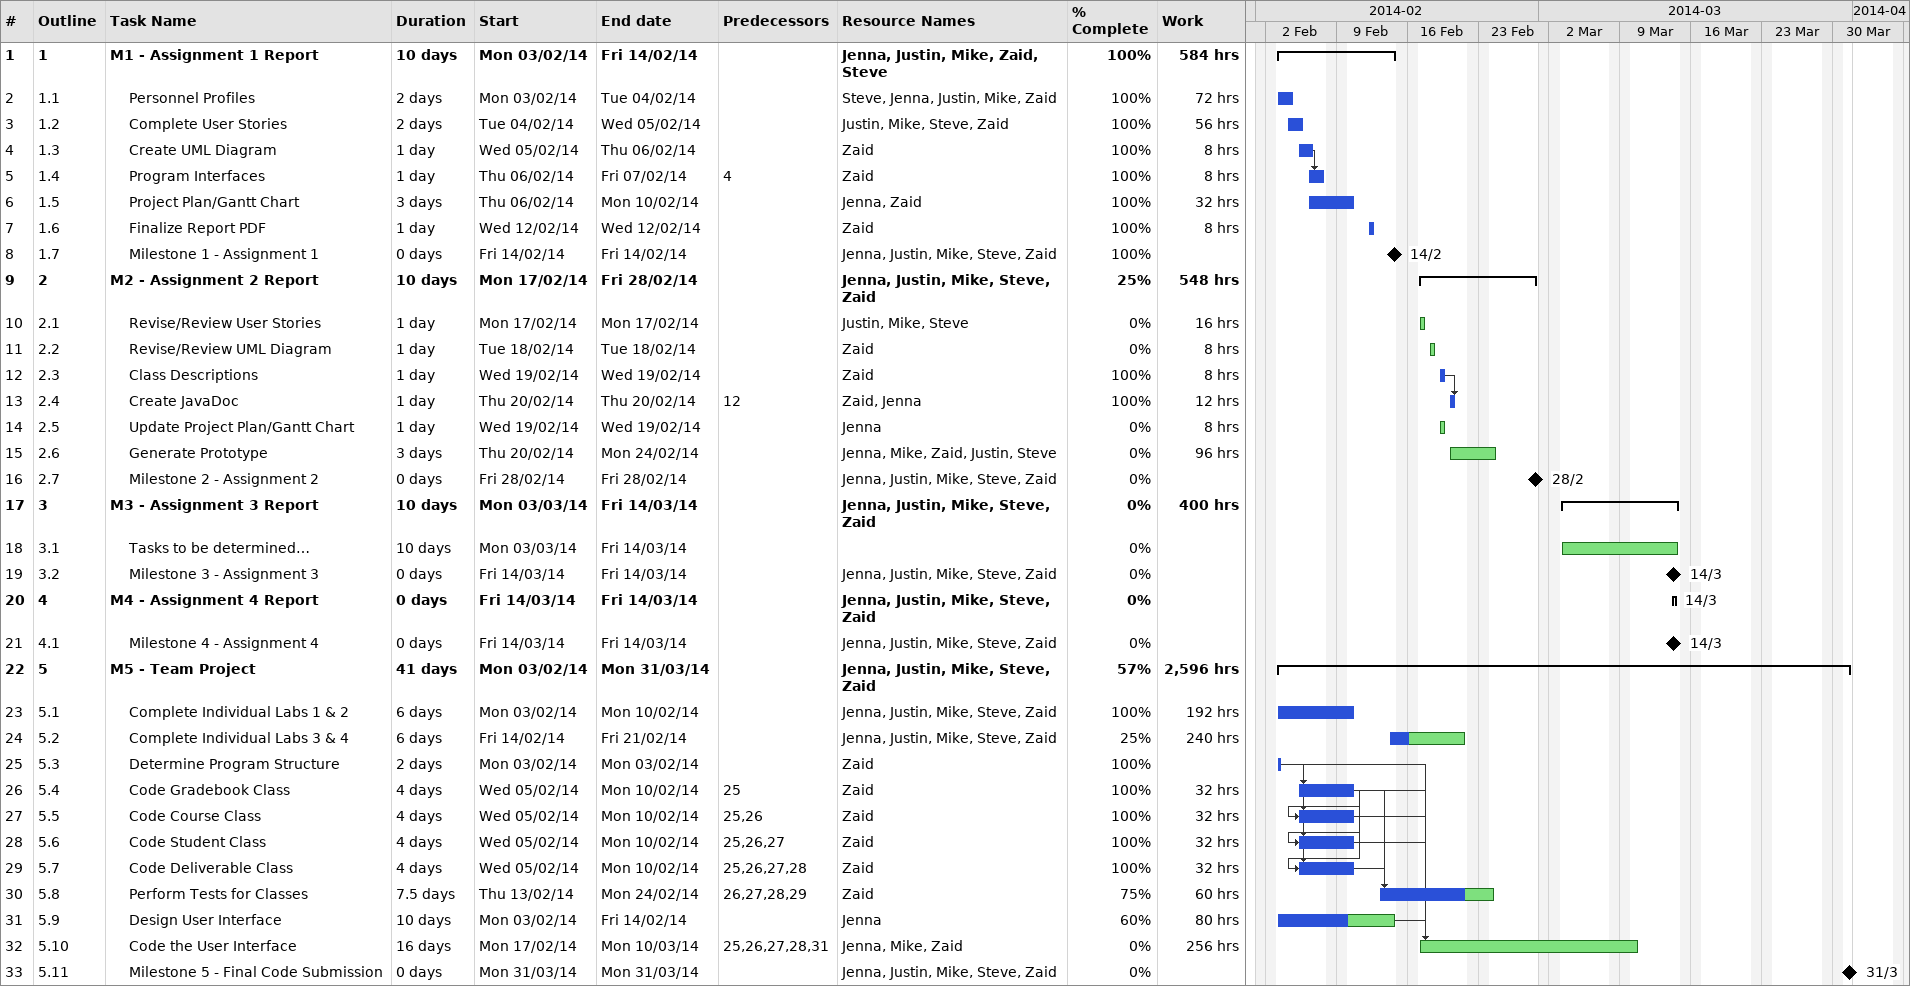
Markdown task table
| ID | WBS | Task | Duration | Start | Finish | Predecessors | Resources | % complete | Work (h) |
|---|---|---|---|---|---|---|---|---|---|
| 1 | 1 | **M1 - Assignment 1 Report** | 10d | 2014-02-03 | 2014-02-14 |  | Jenna, Justin, Mike, Zaid, Steve | 100 | 584 |
| 2 | 1.1 | Personnel Profiles | 2d | 2014-02-03 | 2014-02-04 |  | Steve, Jenna, Justin, Mike, Zaid | 100 | 72 |
| 3 | 1.2 | Complete User Stories | 2d | 2014-02-04 | 2014-02-05 |  | Justin, Mike, Steve, Zaid | 100 | 56 |
| 4 | 1.3 | Create UML Diagram | 1d | 2014-02-05 | 2014-02-06 |  | Zaid | 100 | 8 |
| 5 | 1.4 | Program Interfaces | 1d | 2014-02-06 | 2014-02-07 | 4 | Zaid | 100 | 8 |
| 6 | 1.5 | Project Plan/Gantt Chart | 3d | 2014-02-06 | 2014-02-10 |  | Jenna, Zaid | 100 | 32 |
| 7 | 1.6 | Finalize Report PDF | 1d | 2014-02-12 | 2014-02-12 |  | Zaid | 100 | 8 |
| 8 | 1.7 | Milestone 1 - Assignment 1 | 0d | 2014-02-14 | 2014-02-14 |  | Jenna, Justin, Mike, Steve, Zaid | 100 |  |
| 9 | 2 | **M2 - Assignment 2 Report** | 10d | 2014-02-17 | 2014-02-28 |  | Jenna, Justin, Mike, Steve, Zaid | 25 | 548 |
| 10 | 2.1 | Revise/Review User Stories | 1d | 2014-02-17 | 2014-02-17 |  | Justin, Mike, Steve | 0 | 16 |
| 11 | 2.2 | Revise/Review UML Diagram | 1d | 2014-02-18 | 2014-02-18 |  | Zaid | 0 | 8 |
| 12 | 2.3 | Class Descriptions | 1d | 2014-02-19 | 2014-02-19 |  | Zaid | 100 | 8 |
| 13 | 2.4 | Create JavaDoc | 1d | 2014-02-20 | 2014-02-20 | 12 | Zaid, Jenna | 100 | 12 |
| 14 | 2.5 | Update Project Plan/Gantt Chart | 1d | 2014-02-19 | 2014-02-19 |  | Jenna | 0 | 8 |
| 15 | 2.6 | Generate Prototype | 3d | 2014-02-20 | 2014-02-24 |  | Jenna, Mike, Zaid, Justin, Steve | 0 | 96 |
| 16 | 2.7 | Milestone 2 - Assignment 2 | 0d | 2014-02-28 | 2014-02-28 |  | Jenna, Justin, Mike, Steve, Zaid | 0 |  |
| 17 | 3 | **M3 - Assignment 3 Report** | 10d | 2014-03-03 | 2014-03-14 |  | Jenna, Justin, Mike, Steve, Zaid | 0 | 400 |
| 18 | 3.1 | Tasks to be determined… | 10d | 2014-03-03 | 2014-03-14 |  |  | 0 |  |
| 19 | 3.2 | Milestone 3 - Assignment 3 | 0d | 2014-03-14 | 2014-03-14 |  | Jenna, Justin, Mike, Steve, Zaid | 0 |  |
| 20 | 4 | **M4 - Assignment 4 Report** | 0d | 2014-03-14 | 2014-03-14 |  | Jenna, Justin, Mike, Steve, Zaid | 0 |  |
| 21 | 4.1 | Milestone 4 - Assignment 4 | 0d | 2014-03-14 | 2014-03-14 |  | Jenna, Justin, Mike, Steve, Zaid | 0 |  |
| 22 | 5 | **M5 - Team Project** | 41d | 2014-02-03 | 2014-03-31 |  | Jenna, Justin, Mike, Steve, Zaid | 57 | 2596 |
| 23 | 5.1 | Complete Individual Labs 1 & 2 | 6d | 2014-02-03 | 2014-02-10 |  | Jenna, Justin, Mike, Steve, Zaid | 100 | 192 |
| 24 | 5.2 | Complete Individual Labs 3 & 4 | 6d | 2014-02-14 | 2014-02-21 |  | Jenna, Justin, Mike, Steve, Zaid | 25 | 240 |
| 25 | 5.3 | Determine Program Structure | 2d | 2014-02-03 | 2014-02-03 |  | Zaid | 100 |  |
| 26 | 5.4 | Code Gradebook Class | 4d | 2014-02-05 | 2014-02-10 | 25 | Zaid | 100 | 32 |
| 27 | 5.5 | Code Course Class | 4d | 2014-02-05 | 2014-02-10 | 25, 26 | Zaid | 100 | 32 |
| 28 | 5.6 | Code Student Class | 4d | 2014-02-05 | 2014-02-10 | 25, 26, 27 | Zaid | 100 | 32 |
| 29 | 5.7 | Code Deliverable Class | 4d | 2014-02-05 | 2014-02-10 | 25, 26, 27, 28 | Zaid | 100 | 32 |
| 30 | 5.8 | Perform Tests for Classes | 7.5d | 2014-02-13 | 2014-02-24 | 26, 27, 28, 29 | Zaid | 75 | 60 |
| 31 | 5.9 | Design User Interface | 10d | 2014-02-03 | 2014-02-14 |  | Jenna | 60 | 80 |
| 32 | 5.10 | Code the User Interface | 16d | 2014-02-17 | 2014-03-10 | 25, 26, 27, 28, 31 | Jenna, Mike, Zaid | 0 | 256 |
| 33 | 5.11 | Milestone 5 - Final Code Submission | 0d | 2014-03-31 | 2014-03-31 |  | Jenna, Justin, Mike, Steve, Zaid | 0 |  |
